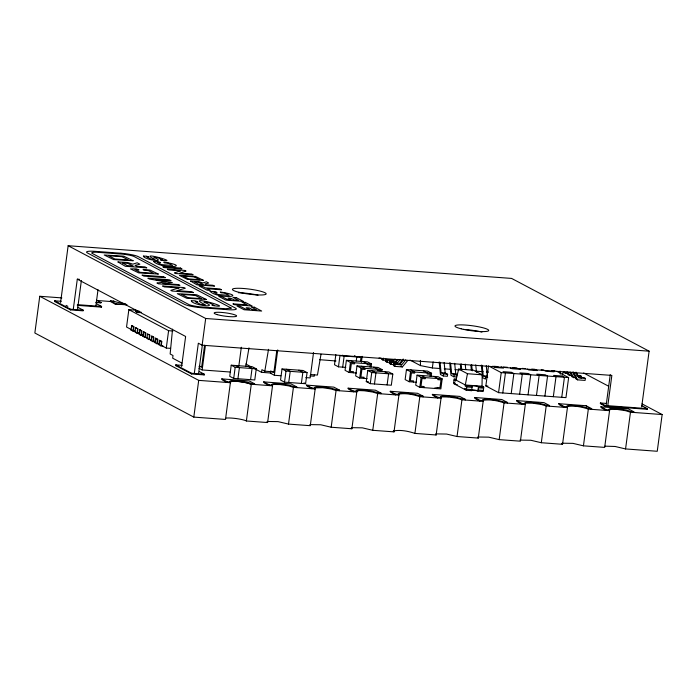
<?xml version="1.0" encoding="UTF-8"?>
<svg xmlns="http://www.w3.org/2000/svg" width="697" height="697" viewBox="0 0 697 697"><rect width="100%" height="100%" fill="white"/><g stroke="black" fill="none" stroke-linecap="round" stroke-linejoin="round"><path stroke-width="1.05" d="M454.035 380.213L455.629 381.059L458.713 369.096L473.455 370.185L482.193 374.812L482.01 387.34M138.511 312.665L138.537 312.056L136.124 311.228L139.487 311.306L139.33 312.021L136.612 311.89L136.342 311.15M138.668 311.934L138.72 311.202M172.551 329.141L170.138 353.998L173.013 355.514L172.656 358.188L181.926 363.093M439.903 368.513L432.349 367.955L433.142 361.874M61.867 297.907L39.755 296.277L34.85 333.009L193.801 417.102L225.488 419.446L230.472 382.043A11.265 1.664 7.6 0 1 236.98 380.728A11.265 1.664 7.6 0 1 251.373 383.577L254.614 383.82L254.527 384.483M61.179 301.304L54.697 300.825L54.601 301.496L70.502 309.904L83.143 310.836L83.231 310.174L77.663 307.229M60.578 302.498L68.149 245.727L511.589 278.417L649.116 351.183L641.684 406.882M70.502 309.904L70.589 309.241L54.697 300.825M73.29 309.224L77.306 279.166L79.406 279.323M77.506 309.538L81.375 280.551M95.872 305.826L98.016 289.725M77.28 305.338L101.501 307.124L101.596 306.453L96.822 303.936M126.68 304.859L115.092 304.005L110.318 301.479L110.414 300.808L113.655 301.052A11.265 1.664 7.6 0 0 125.207 303.639M113.567 301.714L113.655 301.052M136.455 310.226L128.858 309.66L126.54 327.032L131.506 329.655M135.174 331.284L133.014 331.127L131.027 330.073L131.628 325.621L134.024 326.701L133.493 330.709L135.479 331.763M131.777 327.651L132.038 325.647M133.014 331.127L133.615 326.666L131.628 325.621M143.12 335.484L140.968 335.327L138.982 334.272L139.984 329.855L139.452 333.863L137.466 332.809L137.997 328.801L135.601 327.721L135 332.173L136.995 333.227L139.147 333.384M136.995 333.227L137.588 328.775L135.601 327.721M140.968 335.327L141.561 330.875L139.574 329.82M143.425 335.963L141.439 334.917L141.97 330.909L139.984 329.855M147.102 337.592L144.941 337.426L142.955 336.381L143.547 331.929L145.952 333.009L145.412 337.017L147.398 338.071M143.556 334.961L143.965 331.955M144.941 337.426L145.534 332.974L143.547 331.929M155.048 341.791L152.887 341.635L150.9 340.58L151.911 336.163L151.371 340.171L149.385 339.117L149.925 335.109L147.52 334.029L146.928 338.481L148.914 339.535L151.075 339.692M148.914 339.535L149.506 335.083L147.52 334.029M152.887 341.635L153.479 337.182L151.493 336.128M155.344 342.271L153.357 341.216L153.898 337.217L151.911 336.163M159.325 344.37L157.33 343.325L157.87 339.317L155.466 338.237L154.873 342.689L156.86 343.734L159.021 343.9M155.483 341.269L155.884 338.263M156.86 343.734L157.452 339.282L155.466 338.237M170.599 348.369L166.278 348.056L161.312 345.424L161.843 341.417L159.439 340.336L158.846 344.788L160.833 345.843L162.993 346M159.587 342.366L159.857 340.363M160.833 345.843L161.425 341.391L159.439 340.336M166.278 348.056L168.596 330.692L128.858 309.66M199.542 371.71L204.308 374.228L204.221 374.899L191.579 373.967L175.688 365.559L175.775 364.888L182.091 365.35M181.621 366.535L185.629 336.477L77.306 279.166M191.579 373.967L191.666 373.296L175.775 364.888M194.332 373.261L198.34 343.212L202.121 345.207L611.853 375.413L607.836 405.471M202.121 345.207L205.685 318.485L68.149 245.727M198.549 373.575L202.418 344.588M193.801 417.102L198.706 380.37L39.755 296.277M204.587 345.224L201.642 367.302L200.056 366.465M230.358 372.032L202.139 369.95L205.38 345.66M221.751 378.898L227.231 381.799L227.144 382.47L222.369 379.943L221.751 378.898L249.143 380.919L254.614 383.82M231.221 365.184L229.731 376.319L233.713 378.419L254.771 379.978L256.261 368.844L252.288 366.744L231.221 365.184L235.194 367.293L256.261 368.844M233.713 378.419L235.194 367.293M238.801 366.256L241.336 347.245M237.921 378.732L239.411 367.598L235.438 365.498M250.563 379.665L252.044 368.53L248.071 366.43M296.661 387.593L296.748 386.922L293.507 386.687A11.265 1.664 7.6 0 0 279.114 383.829A11.265 1.664 7.6 0 0 272.605 385.145L267.613 422.548L246.381 420.979L251.373 383.577M271.229 373.052L261.558 372.337L261.915 369.671L264.79 371.187L274.461 371.902M263.649 381.886L269.364 384.91L269.277 385.572L264.503 383.054L263.649 381.886L291.032 383.908L296.748 386.922M276.805 350.547L273.86 372.625L270.68 370.943L270.384 373.174L274.357 375.274L280.865 375.753M274.357 375.274L277.737 349.929M282.032 368.931L280.543 380.065L284.524 382.165L305.582 383.725L307.072 372.59L303.099 370.49L282.032 368.931L286.005 371.039L307.072 372.59M284.524 382.165L286.005 371.039M288.732 382.479L290.222 371.344L286.24 369.244M339.317 390.738L339.404 390.067L336.163 389.832A11.265 1.664 7.6 0 0 321.77 386.974A11.265 1.664 7.6 0 0 315.262 388.29L310.278 425.693L288.514 424.09L293.507 386.687M301.374 383.411L302.855 372.276L298.882 370.177M313.545 352.569L310.165 377.913L305.826 377.591M306.453 385.11L312.021 388.055L311.934 388.717L307.159 386.199L306.453 385.11L333.846 387.131L339.404 390.067M314.46 374.446L314.216 376.223L309.921 375.91M335.841 354.625L334.49 364.74L338.463 366.84L345.834 367.389M338.463 366.84L339.944 355.714L361.011 357.265L360.471 361.316M380.919 393.805L381.015 393.134L377.765 392.899A11.265 1.664 7.6 0 0 363.372 390.041A11.265 1.664 7.6 0 0 356.873 391.357L351.88 428.76L331.171 427.235L336.163 389.832M342.671 367.153L344.161 356.019L342.567 355.182M371.109 367.014L371.51 364.008L367.45 361.865L346.383 360.314L345.05 370.325L349.101 372.477L356.481 373.017M349.101 372.477L350.443 362.457L346.383 360.314M353.318 372.782L353.466 371.667L350.303 371.44L351.349 363.642L354.503 363.878L354.651 362.762L350.6 360.619M356.263 361.002L356.803 356.951M348.064 388.177L353.623 391.122L353.536 391.784L348.77 389.266L348.064 388.177L375.448 390.198L381.015 393.134M381.834 371.614L382.104 369.61L378.044 367.467L356.977 365.916L355.644 375.936L359.696 378.079L367.066 378.619M361.412 362.196L362.187 356.35M359.696 378.079L361.037 368.06L356.977 365.916M363.912 378.393L364.061 377.277L360.898 377.042L361.935 369.253L365.097 369.48L365.245 368.373L361.194 366.23M366.282 381.564L367.772 370.429L388.839 371.989L392.812 374.089L391.322 385.223L370.264 383.664L366.282 381.564L368.391 381.721M370.046 366.988L370.307 365.045L367.145 364.81L367.293 363.695L363.242 361.551M370.264 383.664L371.745 372.538L367.772 370.429M374.472 383.977L375.962 372.843L371.98 370.743M423.053 396.915L423.14 396.245L419.899 396.001A11.265 1.664 7.6 0 0 405.506 393.152A11.265 1.664 7.6 0 0 399.006 394.467L394.014 431.87L372.773 430.302L377.765 392.899M386.182 360.314L382.984 360.079L383.254 358.075M390.154 362.423L386.957 362.187L385.406 361.36L385.676 359.356L392.141 359.835L393.692 360.654L395.077 358.99M386.957 362.187L387.227 360.183L385.676 359.356M394.127 364.522L390.93 364.287L389.379 363.468L389.649 361.464L396.114 361.935L397.665 362.762L400.435 359.425M387.114 384.91L388.595 373.775L384.622 371.675M390.93 364.287L391.2 362.283L389.649 361.464M405.802 359.861L401.638 364.862L400.087 364.043L393.622 363.564L393.352 365.568L394.903 366.387L402.361 366.936L407.911 360.279M394.903 366.387L395.173 364.383L393.622 363.564M390.189 391.278L395.757 394.223L395.669 394.894L390.895 392.367L390.189 391.278L417.581 393.3L423.14 396.245M431.182 376.267L431.582 373.261L427.531 371.118L406.464 369.567L405.131 379.586L409.183 381.729L416.553 382.27M409.183 381.729L410.516 371.71L406.464 369.567M413.391 382.034L413.539 380.928L410.385 380.693L411.422 372.895L414.584 373.13L414.732 372.015L410.681 369.872M417.067 375.169L415.726 385.188L419.786 387.332L440.852 388.891L442.186 378.872L438.134 376.728L417.067 375.169L421.119 377.321L442.186 378.872M419.786 387.332L421.119 377.321M465.187 400.017L465.274 399.346L462.033 399.111A11.265 1.664 7.6 0 0 447.64 396.253A11.265 1.664 7.6 0 0 441.131 397.569L436.139 434.972L414.907 433.403L419.899 396.001M423.994 387.645L424.142 386.53L420.988 386.304L422.025 378.506L425.187 378.741L425.336 377.626L421.276 375.483M430.119 376.241L430.38 374.298L427.226 374.062L427.374 372.947L423.314 370.804M432.323 394.389L437.89 397.334L437.803 397.996L433.029 395.478L432.323 394.389L459.715 396.41L465.274 399.346M441.096 372.695L445.2 372.991L447.64 374.289L447.378 376.293L443.266 375.988L443.536 373.984L441.096 372.695L440.034 362.24M456.883 376.99L453.799 376.763L454.069 374.759L451.63 373.47L450.567 363.015M456.291 379.255L454.183 379.098L453.59 383.55L466.302 390.276L471.573 390.668A3.407 0.505 7.6 0 1 473.542 390.268A3.407 0.505 7.6 0 1 477.889 391.139L483.16 391.522L483.753 387.07L482.167 386.234L465.308 384.988L465.16 386.103L466.755 386.94L472.017 387.332M507.32 403.127L507.407 402.457L504.158 402.221A11.265 1.664 7.6 0 0 489.773 399.364A11.265 1.664 7.6 0 0 483.265 400.679L478.273 438.082L457.04 436.514L462.033 399.111M464.716 389.44L464.864 388.325L466.45 389.17L471.721 389.553M466.302 390.276L466.903 385.824L454.183 379.098M471.573 390.668L472.165 386.216A3.407 0.505 7.6 0 1 474.134 385.816A3.407 0.505 7.6 0 1 478.482 386.678L483.753 387.07M477.889 391.139L478.482 386.678M474.457 397.49L480.024 400.435L479.928 401.106L475.162 398.579L474.457 397.49L501.84 399.512L507.407 402.457M482.167 365.341L483.23 375.796L485.67 377.086L485.4 379.09L482.585 377.608L481.313 365.062M556.833 371.344L568.639 377.591L565.964 397.63L498.555 392.655L485.844 385.929L488.519 365.89M498.555 392.655L501.23 372.625L489.425 366.378M502.772 392.969L505.447 372.93L503.06 371.667L511.485 372.294L513.872 373.557L511.197 393.587M549.445 406.229L549.541 405.567L546.291 405.323A11.265 1.664 7.6 0 0 531.907 402.465A11.265 1.664 7.6 0 0 525.399 403.781L520.406 441.184L499.174 439.624L504.158 402.221M519.622 394.214L522.297 374.176L519.91 372.912L528.335 373.531L530.722 374.794L528.047 394.833M516.59 400.601L522.149 403.546L522.062 404.208L517.296 401.69L516.59 400.601L543.974 402.622L549.541 405.567M536.472 395.452L539.147 375.413L536.768 374.158L545.193 374.777L547.572 376.04L544.906 396.079M591.579 409.339L591.666 408.669L588.425 408.433A11.265 1.664 7.6 0 0 574.032 405.576A11.265 1.664 7.6 0 0 567.532 406.891L562.54 444.294L541.299 442.726L546.291 405.323M553.331 396.698L556.006 376.659L553.618 375.395L562.043 376.023L564.431 377.277L561.756 397.316M558.724 403.702L564.282 406.647L564.195 407.318L559.43 404.791L558.724 403.702L586.107 405.724L591.666 408.669M581.132 378.305L581.394 376.302L579.852 375.483L576.611 375.247M578.432 377.19L583.825 377.591L585.367 378.41L585.105 380.414L577.647 379.865L576.097 379.046L572.699 372.259M633.712 412.441L633.8 411.779L630.558 411.535A11.265 1.664 7.6 0 0 616.165 408.677A11.265 1.664 7.6 0 0 609.657 409.993L604.674 447.396L583.433 445.836L588.425 408.433M606.73 403.45L600.405 402.979L600.317 403.65L605.083 406.168L647.217 409.278L647.304 408.608L641.693 405.645M605.083 406.168L605.179 405.506L600.405 402.979M606.251 404.626L610.258 374.577M600.849 406.813L606.416 409.758L606.329 410.428L601.555 407.902L600.849 406.813L628.241 408.834L633.8 411.779M642.042 403.903L662.15 414.541L657.245 451.273L625.566 448.938L630.558 411.535M245.771 366.622L248.977 347.873M264.79 371.187L268.528 349.31M321.012 354.233L317.449 375.073L311.001 374.594M465.308 384.988L467.452 373.723L458.713 369.096M139.173 312.761L139.295 312.151L141.273 312.256M198.706 380.37L230.385 382.705L229.818 381.764C236.902 380.51 244.499 381.982 251.286 384.247L272.518 385.816L272.083 385.598M562.296 375.021L563.35 371.971M395.112 361.9L397.185 359.399M396.114 361.935L398.196 359.443M399.085 364L403.241 359.007M400.087 364.043L403.554 359.879M229.574 382.008L232.885 381.242L237.938 381.468L246.485 382.749L251.286 384.247M271.708 385.11L273.224 384.465L280.072 384.57L288.61 385.859L293.411 387.358L315.175 388.961L314.748 388.743M355.975 391.322L359.286 390.564L364.339 390.782L372.878 392.071L377.678 393.57L398.911 395.129L398.248 394.615M398.344 394.188C405.358 392.899 413.06 394.389 419.812 396.671L441.044 398.24M393.439 430.929C400.453 429.631 408.163 431.121 414.907 433.403M482.603 400.409C489.616 399.111 497.327 400.601 504.07 402.883L525.311 404.452M566.87 406.621C573.884 405.323 581.586 406.813 588.338 409.095L609.57 410.664M96.134 302.603L101.231 302.664L96.595 300.215M115.092 304.005L126.505 304.528M314.756 387.872L322.728 387.715L331.267 389.004L336.067 390.503L356.786 392.028L356.35 391.81M267.195 421.458L278.086 421.624L288.514 424.09M309.851 424.604L320.742 424.769L331.171 427.235M351.462 427.67L362.353 427.845L372.773 430.302M435.721 433.882L446.611 434.057L457.04 436.514M477.854 436.993L488.745 437.158L499.174 439.624M519.988 440.095L530.879 440.269L541.299 442.726M562.113 443.205L573.004 443.37L583.433 445.836M604.944 446.15L615.137 446.481L625.566 448.938M163.751 283.444L172.325 282.555L155.457 279.541L171.079 280.725L169.336 279.802L147.869 278.216L149.376 279.018L166.086 281.945L156.921 283.008L158.446 283.81L179.913 285.395L178.388 284.585L162.898 283.47M96.63 300.468L110.318 301.479M95.959 302.28L101.231 302.664M77.367 304.667L101.596 306.453M205.685 318.485L649.116 351.183M70.589 309.241L83.231 310.174M168.596 330.692L172.934 331.005M131.027 330.073L133.188 330.23M137.466 332.809L139.522 332.966M141.439 334.917L143.495 335.065M142.955 336.381L145.115 336.538M153.357 341.216L155.414 341.373M493.781 366.282L497.998 366.596M503.26 366.979L507.477 367.293M512.739 367.676L516.956 367.99M522.219 368.382L525.381 368.608M531.698 369.079L534.86 369.314L537.248 370.569L528.814 369.95L527.228 369.114M541.177 369.776L543.285 369.933L545.673 371.196L554.098 371.815L551.71 370.551L554.873 370.787M379.011 357.979L381.137 358.136M387.227 360.183L393.692 360.654M564.178 372.738L567.855 373.714M385.406 361.36L387.541 361.525M391.2 362.283L397.665 362.762M577.09 375.988L581.394 376.302M566.696 371.928L568.151 374.838L571.828 375.814M389.379 363.468L391.514 363.625M395.173 364.383L401.638 364.862M585.367 378.41L578.902 377.931L575.992 372.12M569.693 372.093L572.124 376.938L575.8 377.913M501.23 372.625L568.639 377.591M444.224 368.835L450.706 369.314M455.028 369.628L459.349 369.95M475.554 371.144L483.117 371.701M486.358 371.937L488.519 372.102M319.522 359.678L335.971 360.976M350.443 362.457L371.51 364.008M467.452 373.723L482.193 374.812M451.63 373.47L455.733 373.775L457.363 374.629M483.23 375.796L487.334 376.101L486.271 365.646M443.536 373.984L447.64 374.289M454.069 374.759L457.145 374.986M485.67 377.086L487.717 377.243M361.037 368.06L382.104 369.61M410.516 371.71L431.582 373.261M380.902 370.647L377.739 370.412L377.887 369.305L373.836 367.153M371.745 372.538L392.812 374.089M485.844 385.929L487.944 386.086M457.284 384.552L455.176 384.395L455.324 383.28L453.738 382.444M466.903 385.824L472.165 386.216M199.02 366.343L202.243 366.578M478.334 387.793L483.605 388.185M175.688 365.559L177.796 365.707M478.037 390.024L483.309 390.407M472.087 389.98L476.304 390.294M191.666 373.296L204.308 374.228M605.179 405.506L647.304 408.608M446.725 396.488L448.833 396.645M227.231 381.799L230.472 382.043M269.364 384.91L272.605 385.145M312.021 388.055L315.262 388.29M353.623 391.122L356.873 391.357M395.757 394.223L399.006 394.467M437.89 397.334L441.131 397.569M480.024 400.435L483.265 400.679M522.149 403.546L525.399 403.781M564.282 406.647L567.532 406.891M606.416 409.758L609.657 409.993M662.15 414.541L630.463 412.206L625.662 410.707L617.124 409.418L610.276 409.313L608.908 410.15M125.12 304.301L126.906 304.502M138.537 312.056L139.295 312.151M139.33 312.021L139.966 312.134M409.958 360.035L420.474 365.603L432.349 367.955M567.009 407.344L567.436 407.553L546.204 405.994L541.403 404.495L532.865 403.206L526.017 403.101L524.641 403.938M482.742 401.132L483.178 401.341L461.937 399.782L457.136 398.283L448.598 396.994L441.75 396.889L440.382 397.726M562.54 444.294L561.73 443.588M478.273 438.082L477.462 437.376M436.139 434.972L435.477 434.458M394.014 431.87L393.204 431.164M351.88 428.76L351.218 428.246M267.613 422.548L266.951 422.033M246.381 420.979L245.692 420.639A11.352 1.682 7.6 0 0 226.194 418.095M583.633 373L608.525 386.173M644.411 407.797L647.217 409.278M575.87 373.383L577.421 374.202M518.803 368.486L520.389 369.332L511.964 368.704L510.378 367.868M588.721 407.823L590.629 408.834M501.152 366.822L503.539 368.086L495.114 367.467L492.727 366.204M453.799 376.763L450.985 375.274L449.713 362.728M443.266 375.988L440.452 374.498L439.18 361.952M433.917 376.415L437.969 378.558L437.821 379.673L440.983 379.909L439.946 387.698L436.784 387.462L436.636 388.577L435.015 387.724M400.81 366.117L402.361 366.936M381.433 359.26L382.984 360.079M354.416 355.697L356.001 356.533M303.997 382.88L305.582 383.725M245.797 364L251.356 366.944M253.211 367.929L261.558 372.337M110.414 300.808L115.972 303.753M98.434 301.906L100.342 302.916M99.601 306.114L101.501 307.124M198.959 368.269L202.139 369.95M201.363 373.383L204.221 374.899M66.023 305.382L67.844 306.34M229.722 382.191L230.385 382.705M586.107 405.724L586.813 406.813M573.762 372.111L577.647 379.865M572.986 371.954L573.962 373.888M570.765 371.945L573.675 377.757M567.759 371.78L569.702 375.657M564.753 371.614L565.729 373.557M136.098 311.341L136.394 312.056M136.124 311.228L136.42 311.96M136.272 311.481L136.551 312.169M136.743 311.106L136.96 311.847M137.3 311.097L137.44 311.847M137.806 311.925L137.875 312.561M560.005 371.083L560.318 374.219M475.737 364.871L476.487 372.189M471.634 364.566L472.27 370.839M470.884 365.324L471.416 370.551M465.204 364.095L465.735 369.323M461.1 363.79L461.736 370.063M460.351 364.548L460.883 369.776M454.671 363.32L455.733 373.775M444.137 362.536L445.2 372.991M137.98 311.132L138.023 311.873M420.396 360.384L420.474 365.603M463.287 329.411A17.033 2.518 7.6 0 1 481.958 332.12M238.365 292.731A17.033 2.518 7.6 0 1 258.029 295.188M122.655 263.013L127.185 265.583L133.153 266.019L127.873 263.396L122.655 263.013M143.408 256.104C144.192 259.789 168.038 263.196 153.854 257.341L157.879 257.637L162.758 260.216L160.685 260.068C183.642 263.832 134.774 249.753 155.03 259.511L151.31 259.24L146.745 256.818L148.635 256.958L146.44 256.156L143.408 256.104M153.619 261.488C161.164 269.303 193.932 266.907 163.734 262.072L164.492 262.874L168.23 263.152L172.595 265.452L161.608 264.642L157.243 262.342L160.493 262.577L158.236 261.671L153.619 261.488M210.128 291.39C217.673 299.205 250.441 296.8 220.252 291.973L221.01 292.775L224.748 293.045L229.104 295.354L218.117 294.543L213.761 292.235L217.002 292.479L214.746 291.564L210.128 291.39M190.621 281.1L196.981 284.838L214.571 286.127L212.977 285.291L206.312 284.794L204.787 283.993L208.673 283.008L206.347 281.78L202.844 282.956L198.636 281.571L190.621 281.1M203.446 280.342L187.467 279.401L179.451 275.454L195.439 276.404L203.446 280.342M191.326 300.738C191.753 305.155 221.289 308.78 203.951 302.176L208.839 302.542L214.563 305.565L212.027 305.382C239.263 309.973 181.664 293.202 205.197 304.737L200.579 304.397L195.282 301.592L197.721 301.766L195.021 300.816L191.326 300.738M117.985 261.959L125.321 266.289L146.788 267.866L144.932 266.89L136.83 266.289L135.044 265.348L139.879 264.215L137.178 262.786L132.813 264.163L127.751 262.525L117.985 261.959M231.195 308.091L225.253 308.754L199.586 306.819A11.352 1.682 7.6 0 1 189.331 304.781L91.734 253.15A11.352 1.682 7.6 0 1 96.369 252.209L123.291 254.196A11.352 1.682 7.6 0 1 133.545 256.235L231.195 308.091M133.092 260.739L113.576 259.58L104.219 254.997L123.744 256.165L133.092 260.739M158.236 274.043L138.72 272.884L130.496 268.903L136.316 268.868L138.991 269.922L134.93 269.617L140.01 272.309L153.593 273.311L148.513 270.619L143.904 270.279L143.059 269.364L150.021 270.07L158.236 274.043M206.199 299.422L186.683 298.255L177.326 293.681L196.85 294.84L206.199 299.422M180.506 270.802L174.459 272.919L175.566 273.503L193.156 274.801L191.684 274.026L179.826 273.146L186.064 271.055L184.949 270.462L167.367 269.164L168.831 269.939L180.506 270.802M177.752 288.262L170.8 290.344L172.089 291.032L193.548 292.609L191.858 291.712L176.925 290.649L185.315 288.253L184.025 287.573L162.567 285.988L164.257 286.885L179.164 287.948L177.752 288.262M194.785 281.945L198.418 284.21L203.289 284.576L198.689 282.285L194.785 281.945M120.947 253.238L95.262 251.347A13.626 2.013 7.6 0 0 87.395 252.933L184.522 304.319A13.626 2.013 7.6 0 0 201.93 307.778L227.605 309.668A13.626 2.013 7.6 0 0 235.481 308.083L138.355 256.688A13.626 2.013 7.6 0 0 120.947 253.238M122.236 256.723L108.654 255.721L114.866 259.005L128.448 260.007L122.236 256.723M180.375 268.04L162.793 266.742L164.396 267.596L181.987 268.894L180.375 268.04M194.193 276.883L183.206 276.073L188.556 278.905L199.542 279.715L194.193 276.883M163.49 276.709L142.022 275.123L143.904 276.117L165.372 277.702L163.49 276.709M202.226 286.171L199.072 285.944L207.105 290.187L210.25 290.422L207.053 288.724L221.489 289.786L219.869 288.933L205.432 287.87L202.226 286.171M236.266 297.61L232.981 297.366L238.548 300.311L234.218 299.998L231.029 298.307L227.997 298.081L231.195 299.771L227.361 299.492L221.873 296.591L218.762 296.356L225.88 300.119L243.471 301.418L236.266 297.61M195.343 295.397L181.76 294.395L187.972 297.68L201.555 298.682L195.343 295.397M245.292 302.385L241.998 302.141L247.208 304.894L232.911 303.84L234.54 304.702L252.122 306L245.292 302.385M254.466 307.238L251.173 306.994L256.74 309.938L252.419 309.625L249.221 307.935L246.198 307.708L249.395 309.398L245.553 309.12L240.064 306.21L236.963 305.983L244.081 309.747L261.663 311.045L254.466 307.238M461.153 328.801A17.033 2.518 7.6 0 0 488.51 330.822A17.033 2.518 7.6 0 0 465.892 325.081A17.033 2.518 7.6 0 0 461.153 328.801M217.307 314.643A11.352 1.682 7.6 0 0 236.196 316.386A11.352 1.682 7.6 0 0 222.578 312.509A11.352 1.682 7.6 0 0 217.307 314.643M239.054 292.313A17.033 2.518 7.6 0 0 266.036 294.143A17.033 2.518 7.6 0 0 242.774 288.436A17.033 2.518 7.6 0 0 239.054 292.313"/></g></svg>
